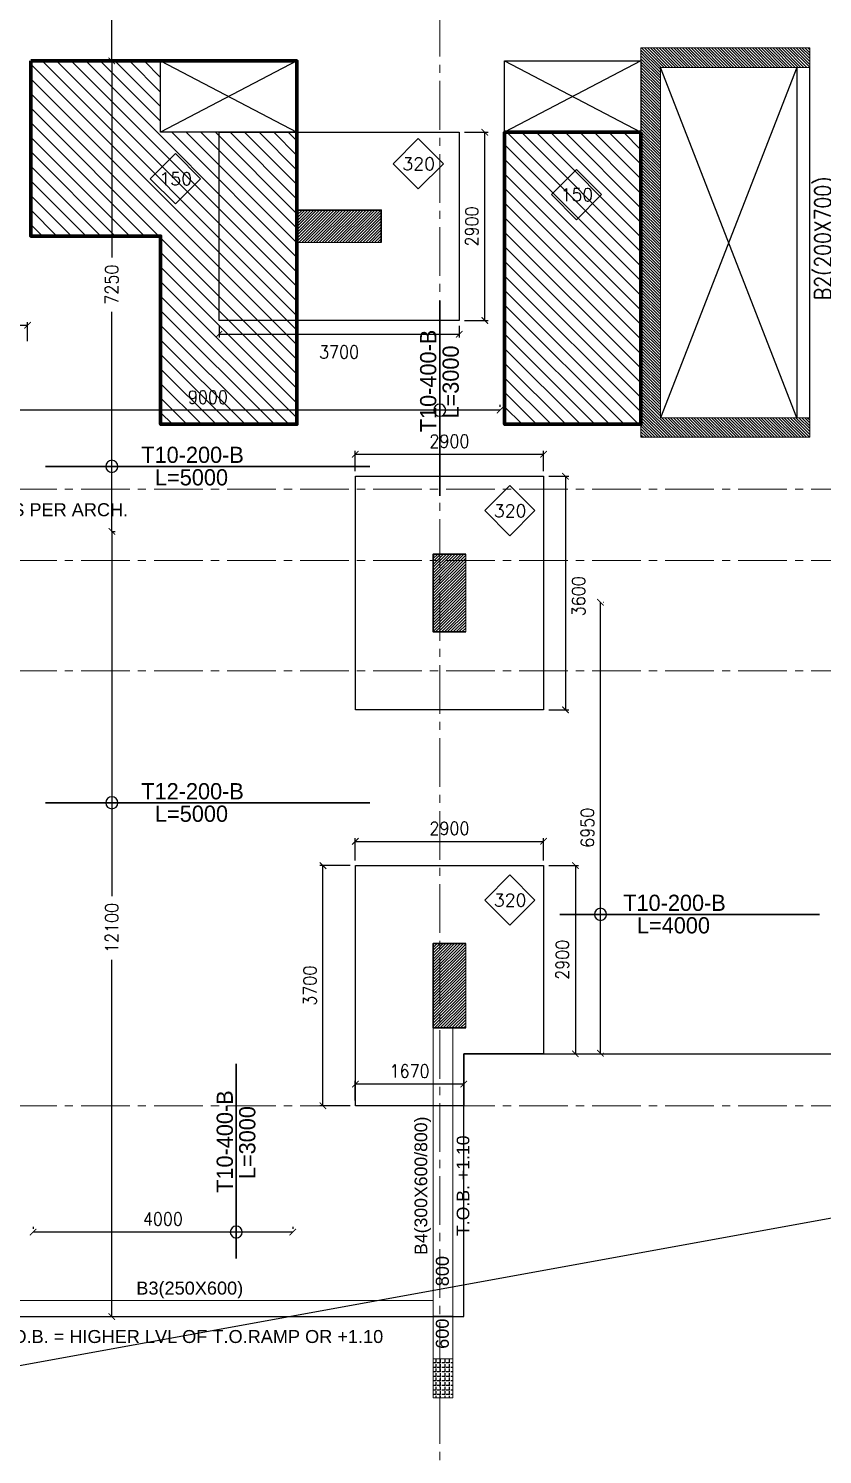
# Model space of a CAD drawing. Header units: millimetres. Extents: x -967280 to 3852, y 2833 to 1955156.
# Drawn here: x -619564 to -607331, y 581863 to 603836 of the extents above; entities that cross this region are included whole.
import ezdxf
from ezdxf import colors
from ezdxf.entities.mleader import LeaderData, LeaderLine
from ezdxf.enums import TextEntityAlignment as Align
from ezdxf.math import Vec2, Vec3

# ---------------------------------------------------------------- set-up
doc = ezdxf.new("R2010")
doc.units = ezdxf.units.MM
doc.header["$LTSCALE"] = 1000
doc.header["$PDMODE"] = 35
doc.header["$PDSIZE"] = 25
for name, pattern in [('$0$DASHED2', [0.375, 0.25, -0.125]), ('Columns_Structural070816$0$CENTER2', [1.125, 0.75, -0.125, 0.125, -0.125]), ('HRZN_Line-Ptrn-Sold', [9144001.0, 9144000.0, -1])]:
    doc.linetypes.add(name, pattern=pattern)
for name, color, linetype in [('_N-DIM 3', 7, 'Continuous'), ('B05-FIRST FLOOR PLAN$0$STR_ROOF RFT$0$S-SYMB', 30, 'Continuous'), ('S - BATH Hach', 1, 'Continuous'), ('S - col hach', 1, 'Continuous'), ('S - dot', 1, 'Continuous'), ('S -Beams', 2, 'Continuous'), ('S-OPENING', 4, 'Continuous'), ('S-TEXT', 2, 'Continuous'), ('SLAB', 210, 'Continuous')]:
    doc.layers.add(name, color=color, linetype=linetype)
for name, color, linetype, lineweight in [('BEAMS', 3, 'HRZN_Line-Ptrn-Sold', 18), ('S - column', 6, 'Continuous', 60), ('ST-000-AXIS', 9, 'Columns_Structural070816$0$CENTER2', 9), ('ST-203-SLAB-TXT', 7, 'Continuous', 30), ('ST-RFT-BOT', 2, '$0$DASHED2', 30)]:
    doc.layers.add(name, color=color, linetype=linetype, lineweight=lineweight)
doc.styles.add('Arial_3', font='arial.ttf', dxfattribs={"height": 7999.15942})
doc.styles.add('B05-FIRST FLOOR PLAN$0$T25-100', font='STENCIL.shx', dxfattribs={"height": 250})
doc.styles.add('ROMANC', font='romanc.shx')
doc.styles.add('ST-DIM', font='romans.shx', dxfattribs={"width": 0.85})
doc.styles.add('TUNELNO', font='romans.shx', dxfattribs={"width": 0.9})
doc.styles.add('TXT DIM 25', font='arial.ttf')
doc.dimstyles.new('Copy(2) of DSEC', dxfattribs={"dimtxt": 200, "dimasz": 100, "dimexe": 50, "dimexo": 80, "dimgap": 100, "dimtad": 1, "dimdec": 0, "dimrnd": 5, "dimzin": 0, "dimdsep": 46, "dimtxsty": 'TUNELNO', "dimblk": 'ARCHTICK', "dimcen": 0.09, "dimclrd": 1, "dimclre": 1, "dimclrt": 3, "dimadec": 0, "dimazin": 0, "dimtfac": 0.78125, "dimtdec": 0, "dimtix": 1, "dimtmove": 2, "dimatfit": 3, "dimldrblk": 'ARCHTICK', "dimfxl": 1, "dimtolj": 1, "dimtzin": 0, "dimarcsym": 0})
pattern_1 = [(135, (-544280.77, -513896.66), (-112.253202, -112.253202), [])]

# ---------------------------------------------------------------- blocks, each defined once
blk = doc.blocks.new('_ArchTick')
at = {"color": 0, "linetype": 'ByBlock', "const_width": 0.15}
blk.add_lwpolyline([(-0.5, -0.5), (0.5, 0.5)], dxfattribs=at)
blk = doc.blocks.new('*D1192')
at = {"layer": '_N-DIM 3', "color": 1, "lineweight": -2, "ltscale": 30, "transparency": 16777216}
for p, q in [((-610752, 588046), (-610752, 594996)), ((-610704, 594996), (-610702, 594996)), ((-610704, 588046), (-610702, 588046))]:
    blk.add_line(p, q, dxfattribs=at)
at = {"layer": 'Defpoints', "color": 0, "ltscale": 30, "transparency": 16777216}
for p in [(-610784, 594996), (-610752, 594996), (-610784, 588046)]:
    blk.add_point(p, dxfattribs=at)
at = {"layer": '_N-DIM 3', "color": 1, "lineweight": -2, "ltscale": 30, "transparency": 16777216, "xscale": 100, "yscale": 100, "zscale": 100}
for p, rotation in [((-610752, 594996), 90), ((-610752, 588046), 270)]:
    blk.add_blockref('_ArchTick', p, dxfattribs=dict(at, rotation=rotation))
at = {"layer": '_N-DIM 3', "color": 3, "ltscale": 30, "transparency": 16777216, "insert": (-610952, 591521), "char_height": 200, "attachment_point": 5, "rotation": 90, "style": 'TUNELNO'}
blk.add_mtext('\\A1;6950', dxfattribs=at)
blk = doc.blocks.new('*D1198')
at = {"layer": '_N-DIM 3', "color": 1, "lineweight": -2, "ltscale": 30, "transparency": 16777216}
for p, q in [((-621300, 598035), (-621300, 598005)), ((-612300, 597955), (-621300, 597955)), ((-612300, 598035), (-612300, 598005))]:
    blk.add_line(p, q, dxfattribs=at)
at = {"layer": 'Defpoints', "color": 0, "ltscale": 30, "transparency": 16777216}
for p in [(-621300, 597955), (-621300, 597955), (-612300, 597955)]:
    blk.add_point(p, dxfattribs=at)
at = {"layer": '_N-DIM 3', "color": 1, "lineweight": -2, "ltscale": 30, "transparency": 16777216, "xscale": 100, "yscale": 100, "zscale": 100, "rotation": 180}
blk.add_blockref('_ArchTick', (-621300, 597955), dxfattribs=at)
at = {"layer": '_N-DIM 3', "color": 1, "lineweight": -2, "ltscale": 30, "transparency": 16777216, "xscale": 100, "yscale": 100, "zscale": 100}
blk.add_blockref('_ArchTick', (-612300, 597955), dxfattribs=at)
at = {"layer": '_N-DIM 3', "color": 3, "ltscale": 30, "transparency": 16777216, "insert": (-616800, 598155), "char_height": 200, "attachment_point": 5, "style": 'TUNELNO'}
blk.add_mtext('\\A1;9000', dxfattribs=at)
blk = doc.blocks.new('FROM FOUNDATION TO UPPER LOWER BASEMENT_COLUMNS(new2)')
at = {"layer": 'S - col hach'}
h = blk.add_hatch(dxfattribs=at)
h.set_pattern_fill('ANSI31', color=256, scale=10, angle=-90)
h.set_pattern_definition([(315, (-770003.16, 861038.448), (22.4506403, 22.4506403), [])])
h.paths.add_polyline_path([(450199, 621040), (447899, 621040), (447899, 626440), (450199, 626440), (450199, 626740), (447599, 626740), (447599, 620740), (450199, 620740)])
h = blk.add_hatch(dxfattribs=at)
h.set_pattern_fill('ANSI31', color=256, scale=10)
h.set_pattern_definition([(45, (172750.148, -603312.31), (-22.4506403, 22.4506403), [])])
h.paths.add_polyline_path([(443599, 623740), (443599, 624240), (442299, 624240), (442299, 623740)])
h = blk.add_hatch(dxfattribs=at)
h.set_pattern_fill('ANSI31', color=256, scale=10)
h.set_pattern_definition([(45, (-119733.897, -851549.915), (-22.4506403, 22.4506403), [])])
h.paths.add_polyline_path([(444899, 618940), (444399, 618940), (444399, 617740), (444899, 617740)])
h = blk.add_hatch(dxfattribs=at)
h.set_pattern_fill('ANSI31', color=256, scale=10)
h.set_pattern_definition([(45, (193250.144, -596912.31), (-22.4506403, 22.4506403), [])])
h.paths.add_polyline_path([(444899, 611640), (444899, 612940), (444399, 612940), (444399, 611640)])
at = {"layer": 'S - column', "lineweight": 15}
for points in [[(450199, 621040), (447899, 621040), (447899, 626440), (450199, 626440), (450199, 626740), (447599, 626740), (447599, 620740), (450199, 620740)], [(442299, 623740), (443599, 623740), (443599, 624240), (442299, 624240)], [(444399, 617740), (444399, 618940), (444899, 618940), (444899, 617740)], [(444399, 611640), (444399, 612940), (444899, 612940), (444899, 611640)]]:
    blk.add_lwpolyline(points, close=True, dxfattribs=at)
at = {"layer": 'ST-RFT-BOT', "color": 7, "linetype": 'Continuous', "ltscale": 30}
for points in [[(443599, 623740), (443599, 624240), (442299, 624240), (442299, 623740)], [(444899, 618940), (444399, 618940), (444399, 617740), (444899, 617740)], [(444899, 612940), (444399, 612940), (444399, 611640), (444899, 611640)]]:
    blk.add_lwpolyline(points, dxfattribs=at)
blk = doc.blocks.new('str col up n')
at = {"layer": 'S - col hach', "true_color": 0xcd6928}
h = blk.add_hatch(dxfattribs=at)
h.set_pattern_fill('ANGLE', color=32, scale=10, angle=90)
h.set_pattern_definition([(90, (-425598.88, -541239.72), (-69.85, 4e-15), [50.8, -19.05]), (180, (-425598.88, -541239.72), (-9e-15, -69.85), [50.8, -19.05])])
h.paths.add_polyline_path([(19000, -34800), (18700, -34800), (18700, -35400), (19000, -35400)])
at = {"layer": 'S - column', "lineweight": 15}
blk.add_lwpolyline([(19000, -34800), (18700, -34800), (18700, -35400), (19000, -35400)], close=True, dxfattribs=at)
blk = doc.blocks.new('*D1211')
at = {"layer": '_N-DIM 3', "color": 1, "linetype": 'Continuous', "lineweight": -2, "ltscale": 30, "transparency": 16777216}
for p, q in [((-612849, 602237), (-612484, 602237)), ((-612534, 599337), (-612534, 602237)), ((-612849, 599337), (-612484, 599337))]:
    blk.add_line(p, q, dxfattribs=at)
at = {"layer": 'Defpoints', "color": 0, "linetype": 'Continuous', "ltscale": 30, "transparency": 16777216}
for p in [(-612929, 602237), (-612534, 602237), (-612929, 599337)]:
    blk.add_point(p, dxfattribs=at)
at = {"layer": '_N-DIM 3', "color": 1, "linetype": 'Continuous', "lineweight": -2, "ltscale": 30, "transparency": 16777216, "xscale": 100, "yscale": 100, "zscale": 100}
for p, rotation in [((-612534, 602237), 90), ((-612534, 599337), 270)]:
    blk.add_blockref('_ArchTick', p, dxfattribs=dict(at, rotation=rotation))
at = {"layer": '_N-DIM 3', "color": 3, "linetype": 'Continuous', "ltscale": 30, "transparency": 16777216, "insert": (-612734, 600787), "char_height": 200, "attachment_point": 5, "rotation": 90, "style": 'TUNELNO'}
blk.add_mtext('\\A1;2900', dxfattribs=at)
blk = doc.blocks.new('*D1212')
at = {"layer": '_N-DIM 3', "color": 1, "linetype": 'Continuous', "lineweight": -2, "ltscale": 30, "transparency": 16777216}
for p, q in [((-616629, 599257), (-616629, 599075)), ((-612929, 599257), (-612929, 599075)), ((-616629, 599125), (-612929, 599125))]:
    blk.add_line(p, q, dxfattribs=at)
at = {"layer": 'Defpoints', "color": 0, "linetype": 'Continuous', "ltscale": 30, "transparency": 16777216}
for p in [(-616629, 599337), (-612929, 599337), (-612929, 599125)]:
    blk.add_point(p, dxfattribs=at)
at = {"layer": '_N-DIM 3', "color": 1, "linetype": 'Continuous', "lineweight": -2, "ltscale": 30, "transparency": 16777216, "xscale": 100, "yscale": 100, "zscale": 100, "rotation": 180}
blk.add_blockref('_ArchTick', (-616629, 599125), dxfattribs=at)
at = {"layer": '_N-DIM 3', "color": 1, "linetype": 'Continuous', "lineweight": -2, "ltscale": 30, "transparency": 16777216, "xscale": 100, "yscale": 100, "zscale": 100}
blk.add_blockref('_ArchTick', (-612929, 599125), dxfattribs=at)
at = {"layer": '_N-DIM 3', "color": 3, "linetype": 'Continuous', "ltscale": 30, "transparency": 16777216, "insert": (-614779, 598851), "char_height": 200, "attachment_point": 5, "style": 'TUNELNO'}
blk.add_mtext('\\A1;3700', dxfattribs=at)
blk = doc.blocks.new('*D1223')
at = {"layer": '_N-DIM 3', "color": 1, "linetype": 'Continuous', "lineweight": -2, "ltscale": 30, "transparency": 16777216}
for p, q in [((-614529, 597017), (-614529, 597327)), ((-614529, 597277), (-611629, 597277)), ((-611629, 597017), (-611629, 597327))]:
    blk.add_line(p, q, dxfattribs=at)
at = {"layer": 'Defpoints', "color": 0, "linetype": 'Continuous', "ltscale": 30, "transparency": 16777216}
for p in [(-611629, 597277), (-614529, 596937), (-611629, 596937)]:
    blk.add_point(p, dxfattribs=at)
at = {"layer": '_N-DIM 3', "color": 1, "linetype": 'Continuous', "lineweight": -2, "ltscale": 30, "transparency": 16777216, "xscale": 100, "yscale": 100, "zscale": 100, "rotation": 180}
blk.add_blockref('_ArchTick', (-614529, 597277), dxfattribs=at)
at = {"layer": '_N-DIM 3', "color": 1, "linetype": 'Continuous', "lineweight": -2, "ltscale": 30, "transparency": 16777216, "xscale": 100, "yscale": 100, "zscale": 100}
blk.add_blockref('_ArchTick', (-611629, 597277), dxfattribs=at)
at = {"layer": '_N-DIM 3', "color": 3, "linetype": 'Continuous', "ltscale": 30, "transparency": 16777216, "insert": (-613079, 597477), "char_height": 200, "attachment_point": 5, "style": 'TUNELNO'}
blk.add_mtext('\\A1;2900', dxfattribs=at)
blk = doc.blocks.new('*D1224')
at = {"layer": '_N-DIM 3', "color": 1, "linetype": 'Continuous', "lineweight": -2, "ltscale": 30, "transparency": 16777216}
for p, q in [((-611549, 596937), (-611240, 596937)), ((-611290, 596937), (-611290, 593337)), ((-611549, 593337), (-611240, 593337))]:
    blk.add_line(p, q, dxfattribs=at)
at = {"layer": 'Defpoints', "color": 0, "linetype": 'Continuous', "ltscale": 30, "transparency": 16777216}
for p in [(-611629, 596937), (-611629, 593337), (-611290, 593337)]:
    blk.add_point(p, dxfattribs=at)
at = {"layer": '_N-DIM 3', "color": 1, "linetype": 'Continuous', "lineweight": -2, "ltscale": 30, "transparency": 16777216, "xscale": 100, "yscale": 100, "zscale": 100}
for p, rotation in [((-611290, 596937), 90), ((-611290, 593337), 270)]:
    blk.add_blockref('_ArchTick', p, dxfattribs=dict(at, rotation=rotation))
at = {"layer": '_N-DIM 3', "color": 3, "linetype": 'Continuous', "ltscale": 30, "transparency": 16777216, "insert": (-611090, 595087), "char_height": 200, "attachment_point": 5, "rotation": 90, "style": 'TUNELNO'}
blk.add_mtext('\\A1;3600', dxfattribs=at)
blk = doc.blocks.new('*D1227')
at = {"layer": '_N-DIM 3', "color": 1, "linetype": 'Continuous', "lineweight": -2, "ltscale": 30, "transparency": 16777216}
for p, q in [((-623179, 599017), (-623179, 599312)), ((-623179, 599262), (-621846, 599262)), ((-619579, 599262), (-621012, 599262)), ((-619579, 599017), (-619579, 599312))]:
    blk.add_line(p, q, dxfattribs=at)
at = {"layer": 'Defpoints', "color": 0, "linetype": 'Continuous', "ltscale": 30, "transparency": 16777216}
for p in [(-623179, 599262), (-623179, 598937), (-619579, 598937)]:
    blk.add_point(p, dxfattribs=at)
at = {"layer": '_N-DIM 3', "color": 1, "linetype": 'Continuous', "lineweight": -2, "ltscale": 30, "transparency": 16777216, "xscale": 100, "yscale": 100, "zscale": 100, "rotation": 180}
blk.add_blockref('_ArchTick', (-623179, 599262), dxfattribs=at)
at = {"layer": '_N-DIM 3', "color": 1, "linetype": 'Continuous', "lineweight": -2, "ltscale": 30, "transparency": 16777216, "xscale": 100, "yscale": 100, "zscale": 100}
blk.add_blockref('_ArchTick', (-619579, 599262), dxfattribs=at)
at = {"layer": '_N-DIM 3', "color": 3, "linetype": 'Continuous', "ltscale": 30, "transparency": 16777216, "insert": (-621429, 599462), "char_height": 200, "attachment_point": 5, "style": 'TUNELNO'}
blk.add_mtext('\\A1;3600', dxfattribs=at)
blk = doc.blocks.new('*D1476')
at = {"layer": '_N-DIM 3', "color": 1, "linetype": 'Continuous', "lineweight": -2, "ltscale": 30, "transparency": 16777216}
for p, q in [((-614529, 591017), (-614529, 591361)), ((-614529, 591311), (-611629, 591311)), ((-611629, 591017), (-611629, 591361))]:
    blk.add_line(p, q, dxfattribs=at)
at = {"layer": 'Defpoints', "color": 0, "linetype": 'Continuous', "ltscale": 30, "transparency": 16777216}
for p in [(-611629, 591311), (-614529, 590937), (-611629, 590937)]:
    blk.add_point(p, dxfattribs=at)
at = {"layer": '_N-DIM 3', "color": 1, "linetype": 'Continuous', "lineweight": -2, "ltscale": 30, "transparency": 16777216, "xscale": 100, "yscale": 100, "zscale": 100, "rotation": 180}
blk.add_blockref('_ArchTick', (-614529, 591311), dxfattribs=at)
at = {"layer": '_N-DIM 3', "color": 1, "linetype": 'Continuous', "lineweight": -2, "ltscale": 30, "transparency": 16777216, "xscale": 100, "yscale": 100, "zscale": 100}
blk.add_blockref('_ArchTick', (-611629, 591311), dxfattribs=at)
at = {"layer": '_N-DIM 3', "color": 3, "linetype": 'Continuous', "ltscale": 30, "transparency": 16777216, "insert": (-613079, 591511), "char_height": 200, "attachment_point": 5, "style": 'TUNELNO'}
blk.add_mtext('\\A1;2900', dxfattribs=at)
blk = doc.blocks.new('*D1477')
at = {"layer": '_N-DIM 3', "color": 1, "linetype": 'Continuous', "lineweight": -2, "ltscale": 30, "transparency": 16777216}
for p, q in [((-614609, 590937), (-615078, 590937)), ((-615028, 587237), (-615028, 590937)), ((-614609, 587237), (-615078, 587237))]:
    blk.add_line(p, q, dxfattribs=at)
at = {"layer": 'Defpoints', "color": 0, "linetype": 'Continuous', "ltscale": 30, "transparency": 16777216}
for p in [(-615028, 590937), (-614529, 590937), (-614529, 587237)]:
    blk.add_point(p, dxfattribs=at)
at = {"layer": '_N-DIM 3', "color": 1, "linetype": 'Continuous', "lineweight": -2, "ltscale": 30, "transparency": 16777216, "xscale": 100, "yscale": 100, "zscale": 100}
for p, rotation in [((-615028, 590937), 90), ((-615028, 587237), 270)]:
    blk.add_blockref('_ArchTick', p, dxfattribs=dict(at, rotation=rotation))
at = {"layer": '_N-DIM 3', "color": 3, "linetype": 'Continuous', "ltscale": 30, "transparency": 16777216, "insert": (-615228, 589087), "char_height": 200, "attachment_point": 5, "rotation": 90, "style": 'TUNELNO'}
blk.add_mtext('\\A1;3700', dxfattribs=at)
blk = doc.blocks.new('*D1478')
at = {"layer": '_N-DIM 3', "color": 1, "linetype": 'Continuous', "lineweight": -2, "ltscale": 30, "transparency": 16777216}
for p, q in [((-611549, 590937), (-611089, 590937)), ((-611139, 590937), (-611139, 588037)), ((-611549, 588037), (-611089, 588037))]:
    blk.add_line(p, q, dxfattribs=at)
at = {"layer": 'Defpoints', "color": 0, "linetype": 'Continuous', "ltscale": 30, "transparency": 16777216}
for p in [(-611629, 590937), (-611629, 588037), (-611139, 588037)]:
    blk.add_point(p, dxfattribs=at)
at = {"layer": '_N-DIM 3', "color": 1, "linetype": 'Continuous', "lineweight": -2, "ltscale": 30, "transparency": 16777216, "xscale": 100, "yscale": 100, "zscale": 100}
for p, rotation in [((-611139, 590937), 90), ((-611139, 588037), 270)]:
    blk.add_blockref('_ArchTick', p, dxfattribs=dict(at, rotation=rotation))
at = {"layer": '_N-DIM 3', "color": 3, "linetype": 'Continuous', "ltscale": 30, "transparency": 16777216, "insert": (-611339, 589487), "char_height": 200, "attachment_point": 5, "rotation": 90, "style": 'TUNELNO'}
blk.add_mtext('\\A1;2900', dxfattribs=at)
blk = doc.blocks.new('*D1479')
at = {"layer": '_N-DIM 3', "color": 1, "linetype": 'Continuous', "lineweight": -2, "ltscale": 30, "transparency": 16777216}
for p, q in [((-614529, 587317), (-614529, 587620)), ((-612857, 587570), (-614529, 587570)), ((-612857, 587317), (-612857, 587620))]:
    blk.add_line(p, q, dxfattribs=at)
at = {"layer": 'Defpoints', "color": 0, "linetype": 'Continuous', "ltscale": 30, "transparency": 16777216}
for p in [(-614529, 587570), (-614529, 587237), (-612857, 587237)]:
    blk.add_point(p, dxfattribs=at)
at = {"layer": '_N-DIM 3', "color": 1, "linetype": 'Continuous', "lineweight": -2, "ltscale": 30, "transparency": 16777216, "xscale": 100, "yscale": 100, "zscale": 100, "rotation": 180}
blk.add_blockref('_ArchTick', (-614529, 587570), dxfattribs=at)
at = {"layer": '_N-DIM 3', "color": 1, "linetype": 'Continuous', "lineweight": -2, "ltscale": 30, "transparency": 16777216, "xscale": 100, "yscale": 100, "zscale": 100}
blk.add_blockref('_ArchTick', (-612857, 587570), dxfattribs=at)
at = {"layer": '_N-DIM 3', "color": 3, "linetype": 'Continuous', "ltscale": 30, "transparency": 16777216, "insert": (-613693, 587770), "char_height": 200, "attachment_point": 5, "style": 'TUNELNO'}
blk.add_mtext('\\A1;1670', dxfattribs=at)
blk = doc.blocks.new('*D1233')
at = {"layer": '_N-DIM 3', "color": 1, "lineweight": -2, "ltscale": 30, "transparency": 16777216}
for p, q in [((-619494, 585371), (-619494, 585341)), ((-615494, 585371), (-615494, 585341)), ((-615494, 585291), (-619494, 585291))]:
    blk.add_line(p, q, dxfattribs=at)
at = {"layer": 'Defpoints', "color": 0, "ltscale": 30, "transparency": 16777216}
for p in [(-619494, 585291), (-619494, 585291), (-615494, 585291)]:
    blk.add_point(p, dxfattribs=at)
at = {"layer": '_N-DIM 3', "color": 1, "lineweight": -2, "ltscale": 30, "transparency": 16777216, "xscale": 100, "yscale": 100, "zscale": 100, "rotation": 180}
blk.add_blockref('_ArchTick', (-619494, 585291), dxfattribs=at)
at = {"layer": '_N-DIM 3', "color": 1, "lineweight": -2, "ltscale": 30, "transparency": 16777216, "xscale": 100, "yscale": 100, "zscale": 100}
blk.add_blockref('_ArchTick', (-615494, 585291), dxfattribs=at)
at = {"layer": '_N-DIM 3', "color": 3, "ltscale": 30, "transparency": 16777216, "insert": (-617494, 585491), "char_height": 200, "attachment_point": 5, "style": 'TUNELNO'}
blk.add_mtext('\\A1;4000', dxfattribs=at)
blk = doc.blocks.new('*D639')
at = {"layer": '_N-DIM 3', "color": 1, "lineweight": -2, "ltscale": 30, "transparency": 16777216}
for p, q in [((-618281, 603337), (-618281, 600306)), ((-618276, 603337), (-618231, 603337)), ((-618281, 596087), (-618281, 599472)), ((-618276, 596087), (-618231, 596087))]:
    blk.add_line(p, q, dxfattribs=at)
at = {"layer": 'Defpoints', "color": 0, "ltscale": 30, "transparency": 16777216}
for p in [(-618356, 603337), (-618356, 596087), (-618281, 596087)]:
    blk.add_point(p, dxfattribs=at)
at = {"layer": '_N-DIM 3', "color": 1, "lineweight": -2, "ltscale": 30, "transparency": 16777216, "xscale": 100, "yscale": 100, "zscale": 100}
for p, rotation in [((-618281, 603337), 90), ((-618281, 596087), 270)]:
    blk.add_blockref('_ArchTick', p, dxfattribs=dict(at, rotation=rotation))
at = {"layer": '_N-DIM 3', "color": 3, "ltscale": 30, "transparency": 16777216, "insert": (-618281, 599889), "char_height": 200, "attachment_point": 5, "rotation": 90, "style": 'TUNELNO'}
blk.add_mtext('\\A1;7250', dxfattribs=at)
blk = doc.blocks.new('*D641')
at = {"layer": '_N-DIM 3', "color": 1, "lineweight": -2, "ltscale": 30, "transparency": 16777216}
for p, q in [((-618281, 596087), (-618281, 590467)), ((-618276, 596087), (-618231, 596087)), ((-618281, 583987), (-618281, 589487)), ((-618251, 583987), (-618231, 583987))]:
    blk.add_line(p, q, dxfattribs=at)
at = {"layer": 'Defpoints', "color": 0, "ltscale": 30, "transparency": 16777216}
for p in [(-618356, 596087), (-618331, 583987), (-618281, 583987)]:
    blk.add_point(p, dxfattribs=at)
at = {"layer": '_N-DIM 3', "color": 1, "lineweight": -2, "ltscale": 30, "transparency": 16777216, "xscale": 100, "yscale": 100, "zscale": 100}
for p, rotation in [((-618281, 596087), 90), ((-618281, 583987), 270)]:
    blk.add_blockref('_ArchTick', p, dxfattribs=dict(at, rotation=rotation))
at = {"layer": '_N-DIM 3', "color": 3, "ltscale": 30, "transparency": 16777216, "insert": (-618281, 589977), "char_height": 200, "attachment_point": 5, "rotation": 90, "style": 'TUNELNO'}
blk.add_mtext('\\A1;12100', dxfattribs=at)
blk = doc.blocks.new('*D642')
at = {"layer": '_N-DIM 3', "color": 1, "lineweight": -2, "ltscale": 30, "transparency": 16777216}
for p, q in [((-618281, 607087), (-618281, 606315)), ((-618276, 607087), (-618231, 607087)), ((-618281, 603337), (-618281, 605481)), ((-618276, 603337), (-618231, 603337))]:
    blk.add_line(p, q, dxfattribs=at)
at = {"layer": 'Defpoints', "color": 0, "ltscale": 30, "transparency": 16777216}
for p in [(-618356, 607087), (-618356, 603337), (-618281, 603337)]:
    blk.add_point(p, dxfattribs=at)
at = {"layer": '_N-DIM 3', "color": 1, "lineweight": -2, "ltscale": 30, "transparency": 16777216, "xscale": 100, "yscale": 100, "zscale": 100}
for p, rotation in [((-618281, 607087), 90), ((-618281, 603337), 270)]:
    blk.add_blockref('_ArchTick', p, dxfattribs=dict(at, rotation=rotation))
at = {"layer": '_N-DIM 3', "color": 3, "ltscale": 30, "transparency": 16777216, "insert": (-618281, 605898), "char_height": 200, "attachment_point": 5, "rotation": 90, "style": 'TUNELNO'}
blk.add_mtext('\\A1;3750', dxfattribs=at)
blk = doc.blocks.new('AXES-00')
at = {"layer": 'ST-000-AXIS'}
for p, q in [((544498.9, 750979.6), (544498.9, 695813.8)), ((575723.2, 719939.7), (505674.3, 719939.7)), ((575723.2, 718839.7), (505674.3, 718839.7)), ((575723.2, 717139.7), (505674.3, 717139.7)), ((575723.2, 710439.7), (505674.3, 710439.7))]:
    blk.add_line(p, q, dxfattribs=at)

msp = doc.modelspace()

# ---------------------------------------------------------------- hatches: boundary and pattern name
at = {"layer": 'S - BATH Hach'}
h = msp.add_hatch(dxfattribs=at)
h.set_pattern_fill('ANSI31', color=256, scale=50, angle=90)
h.set_pattern_definition(pattern_1)
h.paths.add_polyline_path([(-617528.7, 600637.4), (-617528.7, 597737.4), (-615428.7, 597737.4), (-615428.7, 602237.4), (-617528.7, 602237.4), (-617528.7, 603337.4), (-619528.7, 603337.4), (-619528.7, 600637.4)])
h = msp.add_hatch(dxfattribs=at)
h.set_pattern_fill('ANSI31', color=256, scale=50, angle=90)
h.set_pattern_definition(pattern_1)
h.paths.add_polyline_path([(-610128.7, 602237.4), (-612228.7, 602237.4), (-612228.7, 597737.4), (-610128.7, 597737.4)])

# ---------------------------------------------------------------- linework, layer by layer
at = {"layer": 'B05-FIRST FLOOR PLAN$0$STR_ROOF RFT$0$S-SYMB', "extrusion": (0, 0, -1)}
for centre in [(613228.7, 597954.6), (618280.7, 597089.3), (618280.7, 591905.6), (610752.2, 590186.1), (616362.9, 585290.6)]:
    msp.add_circle(centre, 92.8, dxfattribs=at)
at = {"layer": 'BEAMS', "color": 3, "ltscale": 30}
for p, q in [((-613328.7, 583337.4), (-613328.7, 588437.4)), ((-613028.7, 588437.4), (-613028.7, 583337.4))]:
    msp.add_line(p, q, dxfattribs=at)
at = {"layer": 'BEAMS'}
for p, q in [((-620728.7, 584237.4), (-613328.7, 584237.4)), ((-620728.7, 583987.4), (-613328.7, 583987.4))]:
    msp.add_line(p, q, dxfattribs=at)
at = {"layer": 'S - dot'}
for p, q in [((-615428.7, 603337.4), (-617528.7, 602237.4)), ((-617528.7, 603337.4), (-615428.7, 602237.4)), ((-610128.7, 603337.4), (-612228.7, 602237.4)), ((-612228.7, 603337.4), (-610128.7, 602237.4)), ((-607728.7, 603237.4), (-609828.7, 597837.4)), ((-607728.7, 597837.4), (-609828.7, 603237.4)), ((-646628.7, 578337.4), (-593293.7, 588037.4))]:
    msp.add_line(p, q, dxfattribs=at)
at = {"layer": 'S -Beams'}
for p, q in [((-607728.7, 603237.4), (-607728.7, 597837.4)), ((-607528.7, 603237.4), (-607528.7, 597837.4))]:
    msp.add_line(p, q, dxfattribs=at)
at = {"layer": 'S -Beams', "color": 4, "ltscale": 30}
msp.add_lwpolyline([(-612857, 583987.4), (-612857, 588037.4), (-592993.7, 588037.4), (-592993.7, 596837.4), (-595613.7, 596837.4), (-595613.7, 604237.4), (-592993.7, 604237.4), (-592993.7, 613037.4), (-613028.7, 613037.4), (-613028.7, 613837.4), (-616928.7, 613837.4), (-616928.7, 615037.4), (-621028.7, 615037.4), (-621028.7, 612537.4), (-630528.7, 612537.4), (-630528.7, 616237.4), (-636128.7, 616237.4), (-636128.7, 614237.4), (-640128.7, 614237.4), (-640128.7, 608237.4), (-640928.7, 608237.4), (-640928.7, 592837.4), (-640128.7, 592837.4), (-640128.7, 583987.4)], close=True, dxfattribs=at)
at = {"layer": 'S -Beams', "lineweight": 106, "ltscale": 30}
for points in [[(-619528.7, 603337.4), (-615428.7, 603337.4), (-615428.7, 597737.4), (-617528.7, 597737.4), (-617528.7, 600637.4), (-619528.7, 600637.4)], [(-610128.7, 602237.4), (-612228.7, 602237.4), (-612228.7, 597737.4), (-610128.7, 597737.4)]]:
    msp.add_lwpolyline(points, close=True, dxfattribs=at)
at = {"layer": 'S -Beams'}
for points in [[(-617528.7, 603337.4), (-615428.7, 603337.4), (-615428.7, 602237.4), (-617528.7, 602237.4)], [(-612228.7, 603337.4), (-610128.7, 603337.4), (-610128.7, 602237.4), (-612228.7, 602237.4)]]:
    msp.add_lwpolyline(points, close=True, dxfattribs=at)
at = {"layer": 'S-TEXT', "color": 7, "true_color": 0xffffff}
for points in [[(-613558.3, 601365), (-613171.1, 601752.2), (-613558.3, 602139.3), (-613945.4, 601752.2)], [(-617301.9, 601134.3), (-616914.7, 601521.5), (-617301.9, 601908.7), (-617689, 601521.5)], [(-611121.6, 600889.8), (-610734.5, 601276.9), (-611121.6, 601664.1), (-611508.8, 601276.9)], [(-612148.9, 596019.6), (-611761.8, 596406.8), (-612148.9, 596793.9), (-612536.1, 596406.8)], [(-612149, 590019.6), (-611761.8, 590406.8), (-612149, 590793.9), (-612536.1, 590406.8)]]:
    msp.add_lwpolyline(points, close=True, dxfattribs=at)
at = {"layer": 'SLAB', "color": 2, "linetype": 'Continuous', "ltscale": 30}
for points in [[(-616628.7, 599337.4), (-616628.7, 602237.3), (-612928.7, 602237.3), (-612928.7, 599337.4)], [(-614528.7, 596937.4), (-611628.7, 596937.4), (-611628.7, 593337.4), (-614528.7, 593337.4)], [(-614528.7, 590937.4), (-611628.8, 590937.4), (-611628.8, 588037.4), (-612857, 588037.4), (-612857, 587237.4), (-614528.7, 587237.4)]]:
    msp.add_lwpolyline(points, close=True, dxfattribs=at)
at = {"layer": 'ST-RFT-BOT', "ltscale": 30}
for p, q in [((-613228.7, 599637.4), (-613228.7, 596637.4)), ((-614304.2, 597089.3), (-619304.2, 597089.3)), ((-614304.2, 591905.6), (-619304.2, 591905.6)), ((-607378.7, 590186.1), (-611378.7, 590186.1)), ((-616362.9, 587881.5), (-616362.9, 584881.5))]:
    msp.add_line(p, q, dxfattribs=at)
at = {"layer": 'ST-RFT-BOT', "color": 1, "linetype": 'Continuous', "ltscale": 30}
msp.add_line((-613328.7, 583987.4), (-613028.7, 583987.4), dxfattribs=at)

# ---------------------------------------------------------------- block references
at = {"layer": 'S - column'}
msp.add_blockref('FROM FOUNDATION TO UPPER LOWER BASEMENT_COLUMNS(new2)', (-1057727.6, -23202.4), dxfattribs=at)
at = {"layer": 'S -Beams'}
msp.add_blockref('AXES-00', (-1157727.6, -123202.4), dxfattribs=at)
at = {"layer": 'ST-RFT-BOT', "color": 3, "linetype": 'Continuous'}
msp.add_blockref('str col up n', (-632028.7, 618137.4), dxfattribs=at)

# ---------------------------------------------------------------- texts
at = {"layer": 'BEAMS', "color": 1, "style": 'Arial_3'}
for s, height, p in [('B4(300X600/800)', 194.734, (-613362.8, 586004.1)), ('T.O.B. +1.10', 194.734, (-612714.1, 586004.1)), ('800', 200.14, (-613028.9, 584688.1)), ('600', 200.14, (-613028.9, 583724.3))]:
    msp.add_text(s, height=height, rotation=90, dxfattribs=at).set_placement(p, align=Align.BOTTOM_CENTER)
at = {"layer": 'BEAMS', "style": 'Arial_3'}
for s, p in [('B3(250X600)', (-617079.8, 584267.1)), ('T.O.B. = HIGHER LVL OF T.O.RAMP OR +1.10', (-617079.8, 583521.1))]:
    msp.add_text(s, height=200, dxfattribs=at).set_placement(p, align=Align.BOTTOM_CENTER)
at = {"layer": 'S-TEXT', "color": 3, "char_height": 196, "attachment_point": 1, "style": 'ROMANC'}
for s, insert in [('320', (-613804.7, 601848.2)), ('150', (-617548.3, 601617.5)), ('150', (-611368.1, 601373)), ('320', (-612395.4, 596502.8)), ('320', (-612395.4, 590502.8))]:
    msp.add_mtext_dynamic_manual_height_columns(s, width=592857.868, gutter_width=980, heights=[-196], dxfattribs=dict(at, insert=insert))
at = {"layer": 'ST-203-SLAB-TXT', "style": 'ST-DIM', "width": 0.85}
msp.add_text('B2(200X700)', height=250, rotation=90, dxfattribs=at).set_placement((-607326.8, 600602.2), align=Align.MIDDLE_CENTER)
at = {"layer": 'ST-203-SLAB-TXT', "style": 'B05-FIRST FLOOR PLAN$0$T25-100'}
for s, p in [('T10-400-B', (-613281.5, 597615.1)), ('L=3000', (-612935.1, 597826.5)), ('T10-400-B', (-616415.7, 585894.9)), ('L=3000', (-616069.3, 586106.3))]:
    msp.add_text(s, height=250, rotation=90, dxfattribs=at).set_placement(p)
for s, p in [('T10-200-B', (-617826.5, 597142.1)), ('L=5000', (-617615.1, 596795.7)), ('T12-200-B', (-617826.5, 591958.4)), ('L=5000', (-617615.1, 591612)), ('T10-200-B', (-610401, 590238.9)), ('L=4000', (-610189.6, 589892.5))]:
    msp.add_text(s, height=250, dxfattribs=at).set_placement(p)

# ---------------------------------------------------------------- dimensions: what is measured, and where the dimension line sits
at = {"layer": '_N-DIM 3', "ltscale": 30}
for base, p1, p2, picture, middle in [((-618280.7, 603337.4), (-618355.8, 607087.4), (-618355.8, 603337.4), '*D642', (-618280.7, 605897.8)), ((-618280.7, 596087.4), (-618355.8, 603337.4), (-618355.8, 596087.4), '*D639', (-618280.7, 599888.7)), ((-618280.7, 583987.4), (-618355.8, 596087.4), (-618330.7, 583987.4), '*D641', (-618280.7, 589976.6))]:
    dim = msp.add_linear_dim(base=base, p1=p1, p2=p2, angle=90, dimstyle='Copy(2) of DSEC', dxfattribs=at)
    dim.commit()
    dim.dimension.update_dxf_attribs({"geometry": picture, "text_midpoint": middle, "dimtype": 160})
at = {"layer": '_N-DIM 3', "color": 6, "linetype": 'Continuous', "ltscale": 30}
dim = msp.add_linear_dim(base=(-612534, 602237.3), p1=(-612928.7, 599337.4), p2=(-612928.7, 602237.3), angle=90, dimstyle='Copy(2) of DSEC', dxfattribs=at)
dim.commit()
dim.dimension.update_dxf_attribs({"geometry": '*D1211', "text_midpoint": (-612734, 600787.4)})
dim = msp.add_linear_dim(base=(-623178.7, 599262.4), p1=(-619578.7, 598937.4), p2=(-623178.7, 598937.4), dimstyle='Copy(2) of DSEC', dxfattribs=at)
dim.commit()
dim.dimension.update_dxf_attribs({"geometry": '*D1227', "text_midpoint": (-621428.7, 599461.8), "dimtype": 160})
for base, p1, p2, angle, picture, middle in [((-612928.7, 599125.1), (-616628.7, 599337.4), (-612928.7, 599337.4), 180, '*D1212', (-614778.7, 598850.9)), ((-611289.6, 593337.4), (-611628.7, 596937.4), (-611628.7, 593337.4), 90, '*D1224', (-611089.6, 595087.4))]:
    dim = msp.add_linear_dim(base=base, p1=p1, p2=p2, angle=angle, dimstyle='Copy(2) of DSEC', dxfattribs=at)
    dim.commit()
    dim.dimension.update_dxf_attribs({"geometry": picture, "text_midpoint": middle, "dimtype": 160})
at = {"layer": '_N-DIM 3', "ltscale": 30}
for base, p1, p2, picture, middle in [((-621300.1, 597954.6), (-612300.1, 597954.6), (-621300.1, 597954.6), '*D1198', (-616800.1, 598154.6)), ((-619494.5, 585290.5), (-615494.5, 585290.5), (-619494.5, 585290.5), '*D1233', (-617494.5, 585490.5))]:
    dim = msp.add_linear_dim(base=base, p1=p1, p2=p2, dimstyle='Copy(2) of DSEC', dxfattribs=at)
    dim.commit()
    dim.dimension.update_dxf_attribs({"geometry": picture, "text_midpoint": middle})
at = {"layer": '_N-DIM 3', "color": 6, "linetype": 'Continuous', "ltscale": 30}
dim = msp.add_linear_dim(base=(-611628.7, 597276.5), p1=(-614528.6, 596937.4), p2=(-611628.7, 596937.4), dimstyle='Copy(2) of DSEC', dxfattribs=at)
dim.commit()
dim.dimension.update_dxf_attribs({"geometry": '*D1223', "text_midpoint": (-613078.6, 597476.5)})
at = {"layer": '_N-DIM 3', "ltscale": 30}
dim = msp.add_linear_dim(base=(-610752.2, 594996.4), p1=(-610784.2, 588046.1), p2=(-610784.2, 594996.4), angle=90, dimstyle='Copy(2) of DSEC', dxfattribs=at)
dim.commit()
dim.dimension.update_dxf_attribs({"geometry": '*D1192', "text_midpoint": (-610952.2, 591521.3)})
at = {"layer": '_N-DIM 3', "color": 3, "linetype": 'Continuous', "ltscale": 30}
for base, p1, p2, picture, middle in [((-611628.8, 591311.4), (-614528.7, 590937.4), (-611628.8, 590937.4), '*D1476', (-613078.7, 591511.4)), ((-614528.7, 587570.3), (-612857, 587237.4), (-614528.7, 587237.4), '*D1479', (-613692.9, 587770.3))]:
    dim = msp.add_linear_dim(base=base, p1=p1, p2=p2, dimstyle='Copy(2) of DSEC', dxfattribs=at)
    dim.commit()
    dim.dimension.update_dxf_attribs({"geometry": picture, "text_midpoint": middle})
for base, p1, p2, picture, middle in [((-615028, 590937.4), (-614528.7, 587237.4), (-614528.7, 590937.4), '*D1477', (-615228, 589087.4)), ((-611138.7, 588037.4), (-611628.8, 590937.4), (-611628.8, 588037.4), '*D1478', (-611338.7, 589487.4))]:
    dim = msp.add_linear_dim(base=base, p1=p1, p2=p2, angle=90, dimstyle='Copy(2) of DSEC', dxfattribs=at)
    dim.commit()
    dim.dimension.update_dxf_attribs({"geometry": picture, "text_midpoint": middle})

# ---------------------------------------------------------------- leaders
at = {"layer": 'S-OPENING', "color": 4, "ltscale": 30}
ml = msp.add_multileader_mtext('Standard', dxfattribs=at)
ml.set_content('OPENING AS PER ARCH.', color=4, style='TXT DIM 25')
ml.set_leader_properties()
ml.build(insert=Vec2(0, 0))
ml.multileader.update_dxf_attribs({"text_left_attachment_type": 6, "text_right_attachment_type": 6, "dogleg_length": 0.36, "arrow_head_size": 200, "scale": 50})
ctx = ml.context
ctx.base_point, ctx.scale, ctx.char_height, ctx.arrow_head_size, ctx.landing_gap_size, ctx.plane_origin = Vec3(-621366.7, 596281.4), 50, 200, 200, 0, Vec3(-622028.7, 595637.4)
ctx.left_attachment, ctx.right_attachment = 6, 6
notes = []
notes.append((ctx, [(0, (1, 1, 0), (-621384.7, 596281.4), (1, 0), 18, [(0, [(-622028.7, 595737.4)], 0, [])])]))
ctx.mtext.insert, ctx.mtext.flow_direction = Vec3(-621366.7, 596521.4), 5
for ctx, leaders in notes:
    for number, flags, end, landing, length, lines in leaders:
        leader = LeaderData()
        leader.index, (leader.has_last_leader_line, leader.has_dogleg_vector, leader.attachment_direction) = number, flags
        leader.last_leader_point, leader.dogleg_vector, leader.dogleg_length = Vec3(end), Vec3(landing), length
        for number, points, colour, breaks in lines:
            line = LeaderLine()
            line.index, line.vertices, line.color, line.breaks = number, Vec3.list(points), colors.encode_raw_color(colour), breaks
            leader.lines.append(line)
        ctx.leaders.append(leader)

doc.saveas('drawing.dxf')
